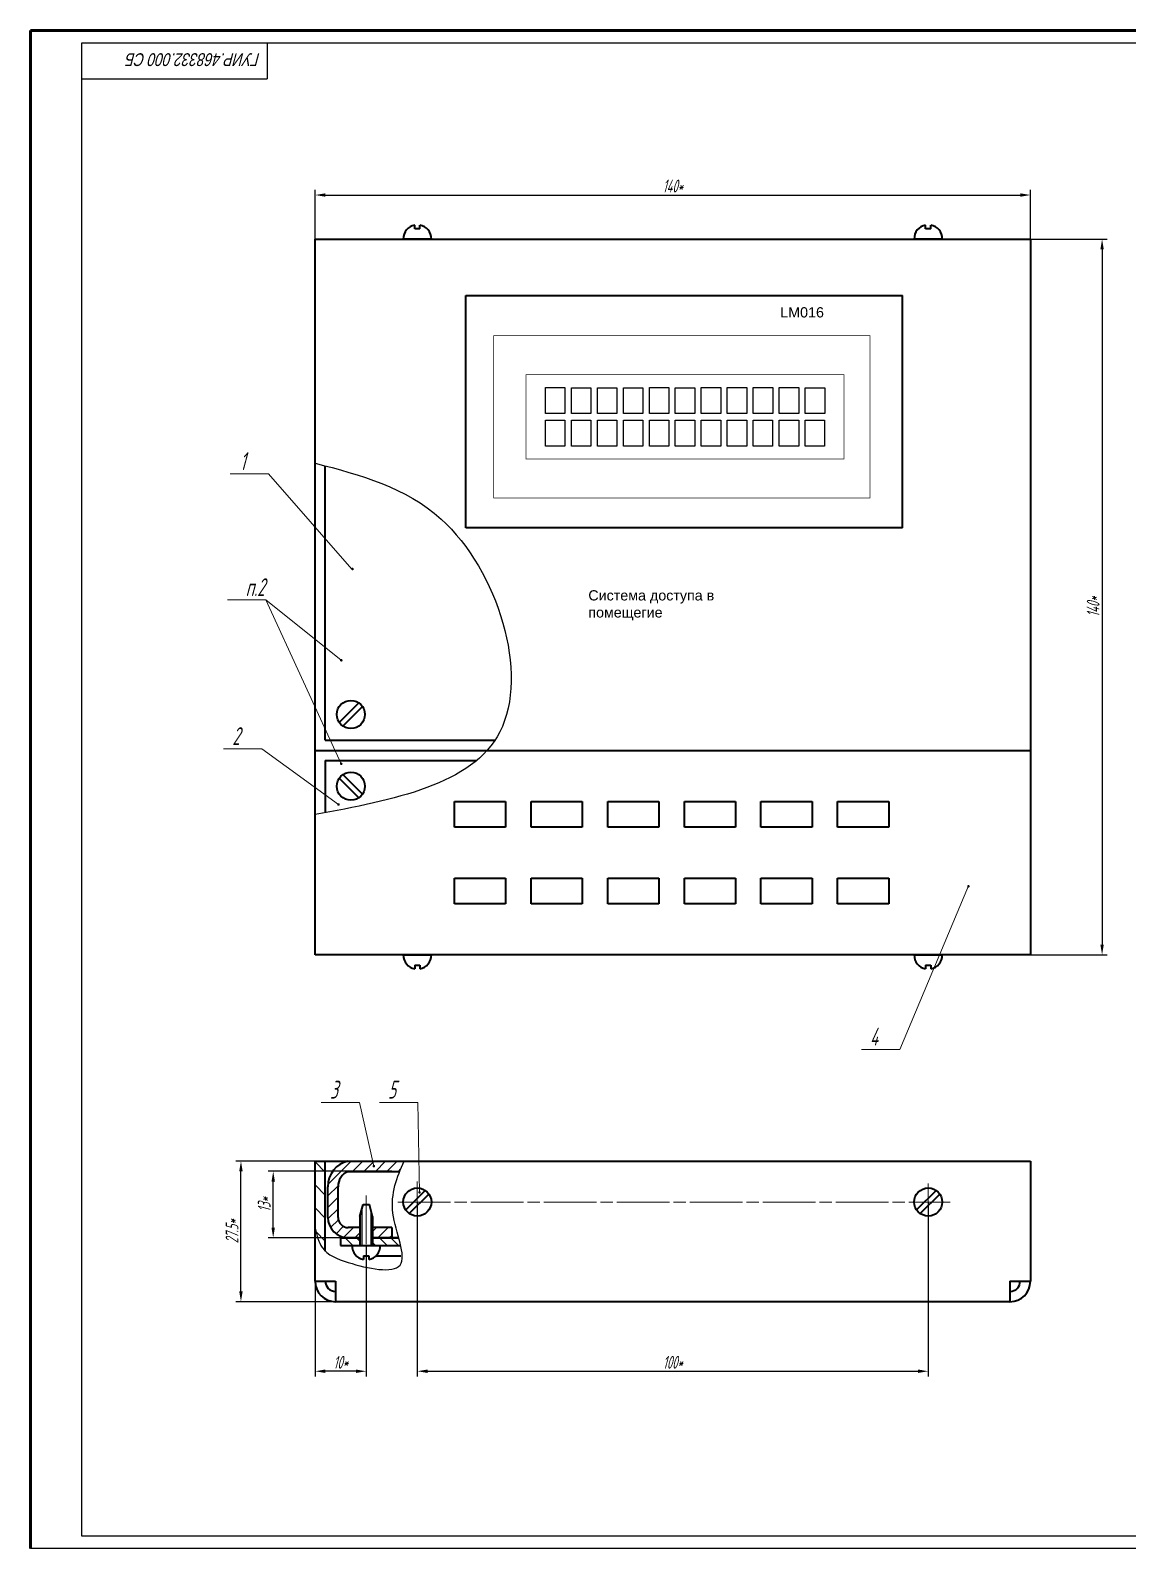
# Model space of a CAD drawing. Header units: millimetres. Extents: x 4478846 to 4492776, y 3796523 to 3799112.
# Drawn here: x 4491936 to 4492366, y 3797045 to 3797639 of the extents above; entities that cross this region are included whole.
import ezdxf
from ezdxf.enums import TextEntityAlignment as Align

# ---------------------------------------------------------------- set-up
doc = ezdxf.new("R2010")
doc.units = ezdxf.units.MM
doc.linetypes.add('CENTER2', pattern=[28.575, 19.05, -3.175, 3.175, -3.175])
doc.linetypes.add('HIDDEN2', pattern=[4.7625, 3.175, -1.5875])
doc.layers.get('0').update_dxf_attribs({"lineweight": 25})
doc.layers.get('Defpoints').update_dxf_attribs({"color": 5})
for name, color, linetype, lineweight in [('1', 1, 'Continuous', 40), ('2', 3, 'CENTER2', 20), ('3', 2, 'HIDDEN2', 20), ('dim', 7, 'Continuous', 20), ('Рамка', 7, 'Continuous', 60)]:
    doc.layers.add(name, color=color, linetype=linetype, lineweight=lineweight)
doc.layers.add('Mechanical4', color=56, linetype='Continuous')
doc.layers.add('RAHMEN025', color=7, linetype='Continuous')
doc.styles.add('35', font='gostw.shx', dxfattribs={"width": 0.65, "oblique": 15, "height": 3.5})
doc.styles.add('5', font='gostw.shx', dxfattribs={"width": 0.75, "oblique": 15, "height": 5})
doc.styles.add('7', font='gostw.shx', dxfattribs={"width": 0.75, "oblique": 15, "height": 7})
doc.styles.add('ESKD', font='standarteskd.shx', dxfattribs={"width": 0.8, "oblique": 15})
doc.styles.get("Standard").update_dxf_attribs({"font": 'arial.ttf'})
doc.dimstyles.new('BUT$0', dxfattribs={"dimtxt": 3.5, "dimasz": 4, "dimexe": 2, "dimexo": 0, "dimgap": 1, "dimtad": 1, "dimdec": 4, "dimzin": 9, "dimdsep": 46, "dimtxsty": '35', "dimcen": 0, "dimclrd": 256, "dimclre": 256, "dimclrt": 256, "dimadec": 0, "dimazin": 0, "dimtfac": 0.7, "dimtdec": 4, "dimtmove": 0, "dimatfit": 0, "dimfxl": 1, "dimtolj": 1, "dimtzin": 9, "dimarcsym": 0})

# ---------------------------------------------------------------- blocks, each defined once
blk = doc.blocks.new('*D319')
at = {"layer": 'Defpoints', "color": 0, "transparency": 16777216}
for p in [(4492030.8, 3797192.61), (4492077.21, 3797192.61), (4492057.21, 3797166.61)]:
    blk.add_point(p, dxfattribs=at)
at = {"layer": 'dim', "lineweight": -2, "transparency": 16777216}
for p, q in [((4492077.21, 3797192.61), (4492028.8, 3797192.61)), ((4492030.8, 3797170.61), (4492030.8, 3797188.61)), ((4492057.21, 3797166.61), (4492028.8, 3797166.61))]:
    blk.add_line(p, q, dxfattribs=at)
at = {"layer": 'dim', "transparency": 16777216}
for points in [[(4492030.14, 3797188.61), (4492031.47, 3797188.61), (4492030.8, 3797192.61)], [(4492030.14, 3797170.61), (4492031.47, 3797170.61), (4492030.8, 3797166.61)]]:
    blk.add_solid(points, dxfattribs=at)
at = {"layer": 'dim', "transparency": 16777216, "insert": (4492027.3, 3797179.61), "char_height": 5, "attachment_point": 5, "rotation": 90, "style": '5'}
blk.add_mtext('\\A1;13*', dxfattribs=at)
blk = doc.blocks.new('*D320')
at = {"layer": 'Defpoints', "color": 0, "transparency": 16777216}
for p in [(4492018.18, 3797196.61), (4492051.21, 3797196.61), (4492055.21, 3797141.61)]:
    blk.add_point(p, dxfattribs=at)
at = {"layer": 'dim', "lineweight": -2, "transparency": 16777216}
for p, q in [((4492051.21, 3797196.61), (4492016.18, 3797196.61)), ((4492018.18, 3797145.61), (4492018.18, 3797192.61)), ((4492055.21, 3797141.61), (4492016.18, 3797141.61))]:
    blk.add_line(p, q, dxfattribs=at)
at = {"layer": 'dim', "transparency": 16777216}
for points in [[(4492017.51, 3797192.61), (4492018.85, 3797192.61), (4492018.18, 3797196.61)], [(4492017.51, 3797145.61), (4492018.85, 3797145.61), (4492018.18, 3797141.61)]]:
    blk.add_solid(points, dxfattribs=at)
at = {"layer": 'dim', "transparency": 16777216, "insert": (4492014.68, 3797169.11), "char_height": 5, "attachment_point": 5, "rotation": 90, "style": '5'}
blk.add_mtext('\\A1;27.5*', dxfattribs=at)
blk = doc.blocks.new('*D321')
at = {"layer": 'Defpoints', "color": 0, "transparency": 16777216}
for p in [(4492327.21, 3797574.58), (4492047.21, 3797557.32), (4492327.21, 3797557.32)]:
    blk.add_point(p, dxfattribs=at)
at = {"layer": 'dim', "lineweight": -2, "transparency": 16777216}
for p, q in [((4492047.21, 3797557.32), (4492047.21, 3797576.58)), ((4492051.21, 3797574.58), (4492323.21, 3797574.58)), ((4492327.21, 3797557.32), (4492327.21, 3797576.58))]:
    blk.add_line(p, q, dxfattribs=at)
at = {"layer": 'dim', "transparency": 16777216}
for points in [[(4492051.21, 3797575.24), (4492051.21, 3797573.91), (4492047.21, 3797574.58)], [(4492323.21, 3797575.24), (4492323.21, 3797573.91), (4492327.21, 3797574.58)]]:
    blk.add_solid(points, dxfattribs=at)
at = {"layer": 'dim', "transparency": 16777216, "insert": (4492187.21, 3797578.08), "char_height": 5, "attachment_point": 5, "style": '5'}
blk.add_mtext('\\A1;140*', dxfattribs=at)
blk = doc.blocks.new('*D322')
at = {"layer": 'Defpoints', "color": 0, "transparency": 16777216}
for p in [(4492327.21, 3797557.32), (4492327.21, 3797277.32), (4492355.27, 3797277.32)]:
    blk.add_point(p, dxfattribs=at)
at = {"layer": 'dim', "lineweight": -2, "transparency": 16777216}
for p, q in [((4492327.21, 3797557.32), (4492357.27, 3797557.32)), ((4492355.27, 3797553.32), (4492355.27, 3797281.32)), ((4492327.21, 3797277.32), (4492357.27, 3797277.32))]:
    blk.add_line(p, q, dxfattribs=at)
at = {"layer": 'dim', "transparency": 16777216}
for points in [[(4492354.6, 3797553.32), (4492355.93, 3797553.32), (4492355.27, 3797557.32)], [(4492354.6, 3797281.32), (4492355.93, 3797281.32), (4492355.27, 3797277.32)]]:
    blk.add_solid(points, dxfattribs=at)
at = {"layer": 'dim', "transparency": 16777216, "insert": (4492351.77, 3797413.49), "char_height": 5, "attachment_point": 5, "rotation": 90, "style": '5'}
blk.add_mtext('\\A1;140*', dxfattribs=at)
blk = doc.blocks.new('*D323')
at = {"layer": 'Defpoints', "color": 0, "transparency": 16777216}
for p in [(4492087.21, 3797180.61), (4492287.21, 3797180.61), (4492287.21, 3797114.4)]:
    blk.add_point(p, dxfattribs=at)
at = {"layer": 'dim', "lineweight": -2, "transparency": 16777216}
for p, q in [((4492087.21, 3797180.61), (4492087.21, 3797112.4)), ((4492287.21, 3797180.61), (4492287.21, 3797112.4)), ((4492091.21, 3797114.4), (4492283.21, 3797114.4))]:
    blk.add_line(p, q, dxfattribs=at)
at = {"layer": 'dim', "transparency": 16777216}
for points in [[(4492091.21, 3797115.07), (4492091.21, 3797113.73), (4492087.21, 3797114.4)], [(4492283.21, 3797115.07), (4492283.21, 3797113.73), (4492287.21, 3797114.4)]]:
    blk.add_solid(points, dxfattribs=at)
at = {"layer": 'dim', "transparency": 16777216, "insert": (4492187.21, 3797117.9), "char_height": 5, "attachment_point": 5, "style": '5'}
blk.add_mtext('\\A1;100*', dxfattribs=at)
blk = doc.blocks.new('*D324')
at = {"layer": 'Defpoints', "color": 0, "transparency": 16777216}
for p in [(4492047.21, 3797163.79), (4492067.21, 3797163.61), (4492047.21, 3797114.4)]:
    blk.add_point(p, dxfattribs=at)
at = {"layer": 'dim', "lineweight": -2, "transparency": 16777216}
for p, q in [((4492047.21, 3797163.79), (4492047.21, 3797112.4)), ((4492067.21, 3797163.61), (4492067.21, 3797112.4)), ((4492063.21, 3797114.4), (4492051.21, 3797114.4))]:
    blk.add_line(p, q, dxfattribs=at)
at = {"layer": 'dim', "transparency": 16777216}
for points in [[(4492051.21, 3797115.07), (4492051.21, 3797113.73), (4492047.21, 3797114.4)], [(4492063.21, 3797115.07), (4492063.21, 3797113.73), (4492067.21, 3797114.4)]]:
    blk.add_solid(points, dxfattribs=at)
at = {"layer": 'dim', "transparency": 16777216, "insert": (4492057.21, 3797117.9), "char_height": 5, "attachment_point": 5, "style": '5'}
blk.add_mtext('\\A1;10*', dxfattribs=at)

msp = doc.modelspace()

# ---------------------------------------------------------------- hatches: boundary and pattern name
h = msp.add_hatch()
h.set_pattern_fill('ANSI31', color=256, scale=2, angle=90)
h.set_pattern_definition([(135, (4489056.959, 3797070.3834), (-4.490128, -4.490128), [])])
edge = h.paths.add_edge_path()
edge.add_spline(control_points=[(4492051.20576, 3797161.38925), (4492050.75832, 3797161.82133), (4492048.7506, 3797164.14819), (4492047.89155, 3797167.56259), (4492047.20576, 3797170.28838)], knot_values=[0, 0, 0, 0, 2.017783182, 10.004981514, 10.004981514, 10.004981514, 10.004981514], degree=3, periodic=0)
edge.add_line((4492047.20576, 3797170.28838), (4492047.20576, 3797196.60786))
edge.add_line((4492047.20576, 3797196.60786), (4492051.20576, 3797196.60786))
edge.add_line((4492051.20576, 3797196.60786), (4492051.20576, 3797161.38925))
h = msp.add_hatch()
h.set_pattern_fill('ANSI31', color=256)
h.set_pattern_definition([(45, (4489056.959, 3797070.3834), (-2.245064, 2.245064), [])])
h.paths.add_polyline_path([(4492077.20576, 3797166.60786), (4492069.70798, 3797166.60786), (4492069.70798, 3797170.60786), (4492077.20576, 3797170.60786)], flags=17)
edge = h.paths.add_edge_path()
edge.add_line((4492064.70353, 3797166.60786), (4492060.20576, 3797166.60786))
edge.add_arc((4492060.20576, 3797174.60786), 8, 225.472828, 270, ccw=False)
edge.add_line((4492054.59578, 3797168.90452), (4492054.99574, 3797170.48707))
edge.add_arc((4492055.057, 3797170.72945), 0.25, 255.81639624, 360)
edge.add_arc((4492055.057, 3797170.72945), 0.25, 360, 540)
edge.add_arc((4492055.057, 3797170.72945), 0.25, 180, 255.81639624)
edge.add_line((4492054.99574, 3797170.48707), (4492054.59578, 3797168.90452))
edge.add_arc((4492060.20576, 3797174.60786), 8, 180, 225.472828, ccw=False)
edge.add_line((4492052.20576, 3797174.60786), (4492052.20576, 3797186.60786))
edge.add_arc((4492062.12267, 3797186.87433), 9.9205, 101.14121716, 181.53916633, ccw=False)
edge.add_line((4492060.20576, 3797196.60786), (4492082.02627, 3797196.60786))
edge.add_spline(control_points=[(4492082.02627, 3797196.60786), (4492081.46104, 3797195.27926), (4492080.89581, 3797193.95066), (4492080.36533, 3797192.60786)], knot_values=[82.056167581, 82.056167581, 82.056167581, 82.056167581, 86.456230886, 86.456230886, 86.456230886, 86.456230886], degree=3, periodic=0)
edge.add_line((4492080.36533, 3797192.60786), (4492060.20576, 3797192.60786))
edge.add_arc((4492062.33465, 3797186.85527), 6.13388, 110.30825796, 182.31160699)
edge.add_line((4492056.20576, 3797186.60786), (4492056.20576, 3797174.60786))
edge.add_arc((4492060.20576, 3797174.60786), 4, 180, 270)
edge.add_line((4492060.20576, 3797170.60786), (4492064.70353, 3797170.60786))
edge.add_line((4492064.70353, 3797170.60786), (4492064.70353, 3797166.60786))
h = msp.add_hatch()
h.set_pattern_fill('ANSI31', color=256, angle=90)
h.set_pattern_definition([(135, (4489056.959, 3797070.3834), (-2.245064, -2.245064), [])])
h.paths.add_polyline_path([(4492064.70353, 3797163.60786), (4492057.20576, 3797163.60786), (4492057.20576, 3797166.60786), (4492064.70353, 3797166.60786)])
edge = h.paths.add_edge_path()
edge.add_line((4492080.69954, 3797163.60786), (4492069.70798, 3797163.60786))
edge.add_line((4492069.70798, 3797163.60786), (4492069.70798, 3797166.60786))
edge.add_line((4492069.70798, 3797166.60786), (4492079.93442, 3797166.60786))
edge.add_spline(control_points=[(4492079.93442, 3797166.60786), (4492080.21417, 3797165.57627), (4492080.478, 3797164.57056), (4492080.69954, 3797163.60786)], knot_values=[54.51421277, 54.51421277, 54.51421277, 54.51421277, 57.268847586, 57.268847586, 57.268847586, 57.268847586], degree=3, periodic=0)

# ---------------------------------------------------------------- linework, layer by layer
for p, q in [((4492770.73828, 3797633.99606), (4491955.73828, 3797633.99606)), ((4491955.73828, 3797633.99606), (4491955.73828, 3797049.99606)), ((4492028.50676, 3797619.99606), (4492028.50676, 3797633.99606)), ((4491955.73828, 3797619.99606), (4492028.48424, 3797619.99606)), ((4492065.45232, 3797177.68981), (4492065.45232, 3797163.60786)), ((4492068.95919, 3797177.68981), (4492068.95919, 3797163.60786)), ((4491955.73828, 3797049.99606), (4492770.73828, 3797049.99606))]:
    msp.add_line(p, q)
for points in [[(4492047.20576, 3797469.68463), (4492096.50094, 3797447.8222), (4492119.50585, 3797364.51932), (4492047.20576, 3797332.15724)], [(4492047.20576, 3797170.28838), (4492049.99522, 3797162.80412), (4492060.19682, 3797156.93718), (4492080.46023, 3797155.95936), (4492077.68076, 3797176.26605), (4492082.02627, 3797196.60786)]]:
    msp.add_spline(points, degree=3)
at = {"layer": '1'}
for p, q in [((4492086.20576, 3797561.3165), (4492086.20576, 3797562.83328)), ((4492088.20576, 3797561.3165), (4492086.20576, 3797561.3165)), ((4492088.20576, 3797561.3165), (4492088.20576, 3797562.83328)), ((4492286.20576, 3797561.3165), (4492286.20576, 3797562.83328)), ((4492288.20576, 3797561.3165), (4492286.20576, 3797561.3165)), ((4492288.20576, 3797561.3165), (4492288.20576, 3797562.83328)), ((4492047.20576, 3797557.3165), (4492327.20576, 3797557.3165)), ((4492047.20576, 3797277.3165), (4492047.20576, 3797557.3165)), ((4492092.70469, 3797557.3165), (4492081.70682, 3797557.3165)), ((4492292.70469, 3797557.3165), (4492281.70682, 3797557.3165)), ((4492327.20576, 3797557.3165), (4492327.20576, 3797277.3165)), ((4492106.20411, 3797444.3165), (4492106.20411, 3797535.3165)), ((4492106.20411, 3797535.3165), (4492277.20411, 3797535.3165)), ((4492277.20411, 3797444.3165), (4492277.20411, 3797535.3165)), ((4492051.20576, 3797361.3165), (4492051.20576, 3797468.63139)), ((4492277.20411, 3797444.3165), (4492106.20411, 3797444.3165)), ((4492064.32291, 3797375.88274), (4492056.67438, 3797368.23421)), ((4492065.73713, 3797374.46853), (4492058.0886, 3797366.82)), ((4492051.20576, 3797361.3165), (4492117.62943, 3797361.3165)), ((4492047.20576, 3797357.3165), (4492327.20576, 3797357.3165)), ((4492051.20576, 3797353.3165), (4492051.20576, 3797332.91066)), ((4492051.20576, 3797353.3165), (4492110.36315, 3797353.3165)), ((4492065.73713, 3797340.16447), (4492058.0886, 3797347.813)), ((4492064.32291, 3797338.75026), (4492056.67438, 3797346.39879)), ((4492101.74227, 3797327.3165), (4492101.74227, 3797337.3165)), ((4492101.74227, 3797337.3165), (4492121.74227, 3797337.3165)), ((4492121.74227, 3797337.3165), (4492121.74227, 3797327.3165)), ((4492131.74227, 3797327.3165), (4492131.74227, 3797337.3165)), ((4492131.74227, 3797337.3165), (4492151.74227, 3797337.3165)), ((4492151.74227, 3797337.3165), (4492151.74227, 3797327.3165)), ((4492161.74227, 3797327.3165), (4492161.74227, 3797337.3165)), ((4492161.74227, 3797337.3165), (4492181.74227, 3797337.3165)), ((4492161.74227, 3797327.3165), (4492161.74227, 3797337.3165)), ((4492161.74227, 3797337.3165), (4492181.74227, 3797337.3165)), ((4492181.74227, 3797337.3165), (4492181.74227, 3797327.3165)), ((4492181.74227, 3797337.3165), (4492181.74227, 3797327.3165)), ((4492191.74227, 3797327.3165), (4492191.74227, 3797337.3165)), ((4492191.74227, 3797337.3165), (4492211.74227, 3797337.3165)), ((4492211.74227, 3797337.3165), (4492211.74227, 3797327.3165)), ((4492221.74227, 3797327.3165), (4492221.74227, 3797337.3165)), ((4492221.74227, 3797337.3165), (4492241.74227, 3797337.3165)), ((4492241.74227, 3797337.3165), (4492241.74227, 3797327.3165)), ((4492251.74227, 3797327.3165), (4492251.74227, 3797337.3165)), ((4492251.74227, 3797337.3165), (4492271.74227, 3797337.3165)), ((4492271.74227, 3797337.3165), (4492271.74227, 3797327.3165)), ((4492121.74227, 3797327.3165), (4492101.74227, 3797327.3165)), ((4492151.74227, 3797327.3165), (4492131.74227, 3797327.3165)), ((4492181.74227, 3797327.3165), (4492161.74227, 3797327.3165)), ((4492181.74227, 3797327.3165), (4492161.74227, 3797327.3165)), ((4492211.74227, 3797327.3165), (4492191.74227, 3797327.3165)), ((4492241.74227, 3797327.3165), (4492221.74227, 3797327.3165)), ((4492271.74227, 3797327.3165), (4492251.74227, 3797327.3165)), ((4492101.74227, 3797297.3165), (4492101.74227, 3797307.3165)), ((4492101.74227, 3797307.3165), (4492121.74227, 3797307.3165)), ((4492121.74227, 3797307.3165), (4492121.74227, 3797297.3165)), ((4492131.74227, 3797297.3165), (4492131.74227, 3797307.3165)), ((4492131.74227, 3797307.3165), (4492151.74227, 3797307.3165)), ((4492151.74227, 3797307.3165), (4492151.74227, 3797297.3165)), ((4492161.74227, 3797297.3165), (4492161.74227, 3797307.3165)), ((4492161.74227, 3797307.3165), (4492181.74227, 3797307.3165)), ((4492161.74227, 3797297.3165), (4492161.74227, 3797307.3165)), ((4492161.74227, 3797307.3165), (4492181.74227, 3797307.3165)), ((4492181.74227, 3797307.3165), (4492181.74227, 3797297.3165)), ((4492181.74227, 3797307.3165), (4492181.74227, 3797297.3165)), ((4492191.74227, 3797297.3165), (4492191.74227, 3797307.3165)), ((4492191.74227, 3797307.3165), (4492211.74227, 3797307.3165)), ((4492211.74227, 3797307.3165), (4492211.74227, 3797297.3165)), ((4492221.74227, 3797297.3165), (4492221.74227, 3797307.3165)), ((4492221.74227, 3797307.3165), (4492241.74227, 3797307.3165)), ((4492241.74227, 3797307.3165), (4492241.74227, 3797297.3165)), ((4492251.74227, 3797297.3165), (4492251.74227, 3797307.3165)), ((4492251.74227, 3797307.3165), (4492271.74227, 3797307.3165)), ((4492271.74227, 3797307.3165), (4492271.74227, 3797297.3165)), ((4492121.74227, 3797297.3165), (4492101.74227, 3797297.3165)), ((4492151.74227, 3797297.3165), (4492131.74227, 3797297.3165)), ((4492181.74227, 3797297.3165), (4492161.74227, 3797297.3165)), ((4492181.74227, 3797297.3165), (4492161.74227, 3797297.3165)), ((4492211.74227, 3797297.3165), (4492191.74227, 3797297.3165)), ((4492241.74227, 3797297.3165), (4492221.74227, 3797297.3165)), ((4492271.74227, 3797297.3165), (4492251.74227, 3797297.3165)), ((4492327.20576, 3797277.3165), (4492047.20576, 3797277.3165)), ((4492081.70682, 3797277.3165), (4492092.70469, 3797277.3165)), ((4492281.70682, 3797277.3165), (4492292.70469, 3797277.3165)), ((4492086.20576, 3797273.3165), (4492086.20576, 3797271.79972)), ((4492086.20576, 3797273.3165), (4492088.20576, 3797273.3165)), ((4492088.20576, 3797273.3165), (4492088.20576, 3797271.79972)), ((4492286.20576, 3797273.3165), (4492286.20576, 3797271.79972)), ((4492286.20576, 3797273.3165), (4492288.20576, 3797273.3165)), ((4492288.20576, 3797273.3165), (4492288.20576, 3797271.79972)), ((4492047.20576, 3797149.60786), (4492047.20576, 3797196.60786)), ((4492047.20576, 3797196.60786), (4492327.20576, 3797196.60786)), ((4492051.20576, 3797161.42446), (4492051.20576, 3797196.60786)), ((4492060.20576, 3797196.60786), (4492314.20576, 3797196.60786)), ((4492060.20576, 3797192.60786), (4492080.36704, 3797192.60786)), ((4492327.20576, 3797196.60786), (4492327.20576, 3797149.60786)), ((4492052.20576, 3797174.60786), (4492052.20576, 3797186.60786)), ((4492056.20576, 3797174.60786), (4492056.20576, 3797186.60786)), ((4492090.32291, 3797185.13924), (4492082.67438, 3797177.49071)), ((4492091.73713, 3797183.72502), (4492084.0886, 3797176.07649)), ((4492290.32291, 3797185.13924), (4492282.67438, 3797177.49071)), ((4492291.73713, 3797183.72502), (4492284.0886, 3797176.07649)), ((4492064.70353, 3797174.89529), (4492065.96626, 3797179.60786)), ((4492064.70353, 3797174.89529), (4492064.70353, 3797163.60786)), ((4492065.96626, 3797179.60786), (4492068.44525, 3797179.60786)), ((4492069.70798, 3797174.89529), (4492068.44525, 3797179.60786)), ((4492069.70798, 3797174.89529), (4492069.70798, 3797163.60786)), ((4492064.70353, 3797170.60786), (4492060.20576, 3797170.60786)), ((4492077.20576, 3797170.60786), (4492069.70798, 3797170.60786)), ((4492077.20576, 3797170.60786), (4492077.20576, 3797166.60786)), ((4492064.70353, 3797166.60786), (4492057.20576, 3797166.60786)), ((4492057.20576, 3797166.60786), (4492064.70353, 3797166.60786)), ((4492057.20576, 3797166.60786), (4492057.20576, 3797163.60786)), ((4492057.20576, 3797163.60786), (4492080.71451, 3797163.60786)), ((4492061.70682, 3797163.60786), (4492072.70469, 3797163.60786)), ((4492079.93442, 3797166.60786), (4492069.70798, 3797166.60786)), ((4492069.70798, 3797166.60786), (4492079.98381, 3797166.60786)), ((4492066.20576, 3797159.60786), (4492066.20576, 3797158.09108)), ((4492066.20576, 3797159.60786), (4492068.20576, 3797159.60786)), ((4492066.20576, 3797159.60786), (4492066.20576, 3797158.09108)), ((4492066.20576, 3797159.60786), (4492068.20576, 3797159.60786)), ((4492068.20576, 3797159.60786), (4492068.20576, 3797158.09108)), ((4492068.20576, 3797159.60786), (4492068.20576, 3797158.09108)), ((4492070.79969, 3797159.60786), (4492080.71451, 3797159.60786)), ((4492047.20576, 3797149.60786), (4492055.20576, 3797149.60786)), ((4492055.20576, 3797149.60786), (4492055.20576, 3797141.60786)), ((4492319.20576, 3797149.60786), (4492319.20576, 3797141.60786)), ((4492319.20576, 3797149.60786), (4492327.20576, 3797149.60786)), ((4492319.20576, 3797141.60786), (4492055.20576, 3797141.60786))]:
    msp.add_line(p, q, dxfattribs=at)
for centre in [(4492061.20576, 3797371.35137), (4492061.20576, 3797343.28163), (4492087.20576, 3797180.60786), (4492287.20576, 3797180.60786)]:
    msp.add_circle(centre, 5.5, dxfattribs=at)
for centre, radius, start, end in [((4492087.20576, 3797557.42496), 5.5, 100.47568169, 181.129893), ((4492087.20576, 3797557.42496), 5.5, 358.870107, 79.52431831), ((4492287.20576, 3797557.42496), 5.5, 100.47568169, 181.129893), ((4492287.20576, 3797557.42496), 5.5, 358.870107, 79.52431831), ((4492087.20576, 3797277.20805), 5.5, 178.870107, 259.52431831), ((4492087.20576, 3797277.20805), 5.5, 280.47568169, 1.129893), ((4492287.20576, 3797277.20805), 5.5, 178.870107, 259.52431831), ((4492287.20576, 3797277.20805), 5.5, 280.47568169, 1.129893), ((4492062.12267, 3797186.87433), 9.9205, 101.14121715, 181.53916633), ((4492062.33465, 3797186.85527), 6.13388, 110.30825794, 182.31160697), ((4492060.20576, 3797174.60786), 8, 180, 270), ((4492060.20576, 3797174.60786), 4, 180, 270), ((4492067.20576, 3797163.49941), 5.5, 178.870107, 259.52431831), ((4492067.20576, 3797163.49941), 5.5, 178.870107, 259.52431831), ((4492067.20576, 3797163.49941), 5.5, 280.47568169, 1.129893), ((4492067.20576, 3797163.49941), 5.5, 280.47568169, 1.129893), ((4492055.20576, 3797149.60786), 8, 180, 270), ((4492055.20576, 3797149.60786), 4, 180, 270), ((4492319.20576, 3797149.60786), 4, 270, 0), ((4492319.20576, 3797149.60786), 8, 270, 0)]:
    msp.add_arc(centre, radius, start, end, dxfattribs=at)
at = {"layer": '2'}
for p, q in [((4492087.20576, 3797172.79256), (4492087.20576, 3797188.64008)), ((4492287.20576, 3797172.90942), (4492287.20576, 3797187.85149)), ((4492067.20576, 3797183.21606), (4492067.20576, 3797156.09087)), ((4492079.58324, 3797180.60786), (4492295.75234, 3797180.60786)), ((4492081.20576, 3797180.60786), (4492293.20576, 3797180.60786))]:
    msp.add_line(p, q, dxfattribs=at)
at = {"layer": '3'}
for p, q in [((4492064.70353, 3797163.60786), (4492064.70353, 3797167.60786)), ((4492069.70798, 3797163.60786), (4492069.70798, 3797167.60786))]:
    msp.add_line(p, q, dxfattribs=at)
at = {"layer": 'dim'}
for p, q in [((4492013.94392, 3797465.47382), (4492028.94392, 3797465.47382)), ((4492061.60296, 3797428.24128), (4492028.94392, 3797465.47382)), ((4492012.91291, 3797416.15834), (4492027.91291, 3797416.15834)), ((4492027.91291, 3797416.15834), (4492057.43736, 3797352.06488)), ((4492027.91291, 3797416.15834), (4492057.43736, 3797392.54894)), ((4492011.32721, 3797357.89994), (4492026.32721, 3797357.89994)), ((4492056.35918, 3797336.13175), (4492026.32721, 3797357.89994)), ((4492303.0385, 3797304.30971), (4492276.05234, 3797240.32101)), ((4492261.05234, 3797240.32101), (4492276.05234, 3797240.32101)), ((4492049.6428, 3797219.56373), (4492064.6428, 3797219.56373)), ((4492070.1721, 3797194.61217), (4492064.6428, 3797219.56373)), ((4492072.37478, 3797219.56373), (4492087.37478, 3797219.56373)), ((4492088.07561, 3797184.37776), (4492087.37478, 3797219.56373))]:
    msp.add_line(p, q, dxfattribs=at)
at = {"layer": 'dim', "const_width": 0.5, "flags": 128}
for points in [[(4492061.60296, 3797428.24128, -1), (4492062.10296, 3797428.24128, -1)], [(4492057.18736, 3797392.54894, -1), (4492057.68736, 3797392.54894, -1)], [(4492057.18736, 3797352.06488, -1), (4492057.68736, 3797352.06488, -1)], [(4492056.10918, 3797336.13175, -1), (4492056.60918, 3797336.13175, -1)], [(4492302.69998, 3797304.11885, -1), (4492303.19998, 3797304.11885, -1)], [(4492069.9221, 3797194.61217, -1), (4492070.4221, 3797194.61217, -1)], [(4492087.82561, 3797184.37776, -1), (4492088.32561, 3797184.37776, -1)]]:
    msp.add_lwpolyline(points, format="xyb", close=True, dxfattribs=at)
at = {"layer": 'Mechanical4'}
for p, q in [((4492137.40414, 3797489.07654), (4492137.40414, 3797499.20814)), ((4492137.40414, 3797499.20814), (4492144.98374, 3797499.20814)), ((4492137.40414, 3797489.07654), (4492137.40414, 3797499.20814)), ((4492137.40414, 3797499.20814), (4492144.98374, 3797499.20814)), ((4492144.98374, 3797499.20814), (4492144.98374, 3797489.07654)), ((4492144.98374, 3797499.20814), (4492144.98374, 3797489.07654)), ((4492147.56414, 3797489.07654), (4492147.56414, 3797499.18854)), ((4492147.56414, 3797499.18854), (4492155.13215, 3797499.18854)), ((4492147.56414, 3797489.07654), (4492147.56414, 3797499.18854)), ((4492147.56414, 3797499.18854), (4492155.13215, 3797499.18854)), ((4492155.13215, 3797499.18854), (4492155.13215, 3797489.07654)), ((4492155.13215, 3797499.18854), (4492155.13215, 3797489.07654)), ((4492157.72414, 3797489.07654), (4492157.72414, 3797499.19114)), ((4492157.72414, 3797499.19114), (4492165.30995, 3797499.19114)), ((4492157.72414, 3797489.07654), (4492157.72414, 3797499.19114)), ((4492157.72414, 3797499.19114), (4492165.30995, 3797499.19114)), ((4492165.30995, 3797499.19114), (4492165.30995, 3797489.07654)), ((4492165.30995, 3797499.19114), (4492165.30995, 3797489.07654)), ((4492167.88414, 3797489.07654), (4492167.88414, 3797499.19394)), ((4492167.88414, 3797499.19394), (4492175.48643, 3797499.19394)), ((4492167.88414, 3797489.07654), (4492167.88414, 3797499.19394)), ((4492167.88414, 3797499.19394), (4492175.48643, 3797499.19394)), ((4492175.48643, 3797499.19394), (4492175.48643, 3797489.07654)), ((4492175.48643, 3797499.19394), (4492175.48643, 3797489.07654)), ((4492178.04414, 3797489.07654), (4492178.04414, 3797499.22715)), ((4492178.04414, 3797499.22715), (4492185.66336, 3797499.22715)), ((4492178.04414, 3797489.07654), (4492178.04414, 3797499.22715)), ((4492178.04414, 3797499.22715), (4492185.66336, 3797499.22715)), ((4492185.66336, 3797499.22715), (4492185.66336, 3797489.07654)), ((4492185.66336, 3797499.22715), (4492185.66336, 3797489.07654)), ((4492188.20414, 3797489.07654), (4492188.20414, 3797499.18274)), ((4492188.20414, 3797499.18274), (4492195.83759, 3797499.18274)), ((4492188.20414, 3797489.07654), (4492188.20414, 3797499.18274)), ((4492188.20414, 3797499.18274), (4492195.83759, 3797499.18274)), ((4492195.83759, 3797499.18274), (4492195.83759, 3797489.07654)), ((4492195.83759, 3797499.18274), (4492195.83759, 3797489.07654)), ((4492198.36414, 3797489.07654), (4492198.36414, 3797499.22374)), ((4492198.36414, 3797499.22374), (4492205.99164, 3797499.22374)), ((4492198.36414, 3797489.07654), (4492198.36414, 3797499.22374)), ((4492198.36414, 3797499.22374), (4492205.99164, 3797499.22374)), ((4492205.99164, 3797499.22374), (4492205.99164, 3797489.07654)), ((4492205.99164, 3797499.22374), (4492205.99164, 3797489.07654)), ((4492208.52414, 3797489.07654), (4492208.52414, 3797499.22794)), ((4492208.52414, 3797499.22794), (4492216.15215, 3797499.22794)), ((4492208.52414, 3797489.07654), (4492208.52414, 3797499.22794)), ((4492208.52414, 3797499.22794), (4492216.15215, 3797499.22794)), ((4492216.15215, 3797499.22794), (4492216.15215, 3797489.07654)), ((4492216.15215, 3797499.22794), (4492216.15215, 3797489.07654)), ((4492218.68414, 3797489.07654), (4492218.68414, 3797499.21994)), ((4492218.68414, 3797499.21994), (4492226.32494, 3797499.21994)), ((4492218.68414, 3797489.07654), (4492218.68414, 3797499.21994)), ((4492218.68414, 3797499.21994), (4492226.32494, 3797499.21994)), ((4492226.32494, 3797499.21994), (4492226.32494, 3797489.07654)), ((4492226.32494, 3797499.21994), (4492226.32494, 3797489.07654)), ((4492228.84414, 3797489.07654), (4492228.84414, 3797499.21654)), ((4492228.84414, 3797499.21654), (4492236.49595, 3797499.21654)), ((4492228.84414, 3797489.07654), (4492228.84414, 3797499.21654)), ((4492228.84414, 3797499.21654), (4492236.49595, 3797499.21654)), ((4492236.49595, 3797499.21654), (4492236.49595, 3797489.07654)), ((4492236.49595, 3797499.21654), (4492236.49595, 3797489.07654)), ((4492239.00414, 3797489.07654), (4492239.00414, 3797499.20474)), ((4492239.00414, 3797499.20474), (4492246.68495, 3797499.20474)), ((4492239.00414, 3797489.07654), (4492239.00414, 3797499.20474)), ((4492239.00414, 3797499.20474), (4492246.68495, 3797499.20474)), ((4492246.68495, 3797499.20474), (4492246.68495, 3797489.07654)), ((4492246.68495, 3797499.20474), (4492246.68495, 3797489.07654)), ((4492144.98374, 3797489.07654), (4492137.40414, 3797489.07654)), ((4492144.98374, 3797489.07654), (4492137.40414, 3797489.07654)), ((4492137.40414, 3797476.37654), (4492137.40414, 3797486.50014)), ((4492137.40414, 3797486.50014), (4492144.98775, 3797486.50014)), ((4492137.40414, 3797476.37654), (4492137.40414, 3797486.50014)), ((4492137.40414, 3797486.50014), (4492144.98775, 3797486.50014)), ((4492144.98775, 3797486.50014), (4492144.98775, 3797476.37654)), ((4492144.98775, 3797486.50014), (4492144.98775, 3797476.37654)), ((4492155.13215, 3797489.07654), (4492147.56414, 3797489.07654)), ((4492155.13215, 3797489.07654), (4492147.56414, 3797489.07654)), ((4492147.56414, 3797476.37654), (4492147.56414, 3797486.49494)), ((4492147.56414, 3797486.49494), (4492155.15234, 3797486.49494)), ((4492147.56414, 3797476.37654), (4492147.56414, 3797486.49494)), ((4492147.56414, 3797486.49494), (4492155.15234, 3797486.49494)), ((4492155.15234, 3797486.49494), (4492155.15234, 3797476.37654)), ((4492155.15234, 3797486.49494), (4492155.15234, 3797476.37654)), ((4492165.30995, 3797489.07654), (4492157.72414, 3797489.07654)), ((4492165.30995, 3797489.07654), (4492157.72414, 3797489.07654)), ((4492157.72414, 3797476.37654), (4492157.72414, 3797486.52194)), ((4492157.72414, 3797486.52194), (4492165.33635, 3797486.52194)), ((4492157.72414, 3797476.37654), (4492157.72414, 3797486.52194)), ((4492157.72414, 3797486.52194), (4492165.33635, 3797486.52194)), ((4492165.33635, 3797486.52194), (4492165.33635, 3797476.37654)), ((4492165.33635, 3797486.52194), (4492165.33635, 3797476.37654)), ((4492175.48643, 3797489.07654), (4492167.88414, 3797489.07654)), ((4492175.48643, 3797489.07654), (4492167.88414, 3797489.07654)), ((4492167.88414, 3797476.37654), (4492167.88414, 3797486.47614)), ((4492167.88414, 3797486.47614), (4492175.48641, 3797486.47614)), ((4492167.88414, 3797476.37654), (4492167.88414, 3797486.47614)), ((4492167.88414, 3797486.47614), (4492175.48641, 3797486.47614)), ((4492175.48641, 3797486.47614), (4492175.48641, 3797476.37654)), ((4492175.48641, 3797486.47614), (4492175.48641, 3797476.37654)), ((4492185.66336, 3797489.07654), (4492178.04414, 3797489.07654)), ((4492185.66336, 3797489.07654), (4492178.04414, 3797489.07654)), ((4492178.04414, 3797476.37654), (4492178.04414, 3797486.48054)), ((4492178.04414, 3797486.48054), (4492185.66084, 3797486.48054)), ((4492178.04414, 3797476.37654), (4492178.04414, 3797486.48054)), ((4492178.04414, 3797486.48054), (4492185.66084, 3797486.48054)), ((4492185.66084, 3797486.48054), (4492185.66084, 3797476.37654)), ((4492185.66084, 3797486.48054), (4492185.66084, 3797476.37654)), ((4492195.83759, 3797489.07654), (4492188.20414, 3797489.07654)), ((4492195.83759, 3797489.07654), (4492188.20414, 3797489.07654)), ((4492188.20414, 3797476.37654), (4492188.20414, 3797486.46194)), ((4492188.20414, 3797486.46194), (4492195.83731, 3797486.46194)), ((4492188.20414, 3797476.37654), (4492188.20414, 3797486.46194)), ((4492188.20414, 3797486.46194), (4492195.83731, 3797486.46194)), ((4492195.83731, 3797486.46194), (4492195.83731, 3797476.37654)), ((4492195.83731, 3797486.46194), (4492195.83731, 3797476.37654)), ((4492205.99164, 3797489.07654), (4492198.36414, 3797489.07654)), ((4492205.99164, 3797489.07654), (4492198.36414, 3797489.07654)), ((4492198.36414, 3797476.37654), (4492198.36414, 3797486.46555)), ((4492198.36414, 3797486.46555), (4492206.01334, 3797486.46555)), ((4492198.36414, 3797476.37654), (4492198.36414, 3797486.46555)), ((4492198.36414, 3797486.46555), (4492206.01334, 3797486.46555)), ((4492206.01334, 3797486.46555), (4492206.01334, 3797476.37654)), ((4492206.01334, 3797486.46555), (4492206.01334, 3797476.37654)), ((4492216.15215, 3797489.07654), (4492208.52414, 3797489.07654)), ((4492216.15215, 3797489.07654), (4492208.52414, 3797489.07654)), ((4492208.52414, 3797476.37654), (4492208.52414, 3797486.46414)), ((4492208.52414, 3797486.46414), (4492216.19095, 3797486.46414)), ((4492208.52414, 3797476.37654), (4492208.52414, 3797486.46414)), ((4492208.52414, 3797486.46414), (4492216.19095, 3797486.46414)), ((4492216.19095, 3797486.46414), (4492216.19095, 3797476.37654)), ((4492216.19095, 3797486.46414), (4492216.19095, 3797476.37654)), ((4492226.32494, 3797489.07654), (4492218.68414, 3797489.07654)), ((4492226.32494, 3797489.07654), (4492218.68414, 3797489.07654)), ((4492218.68414, 3797476.37654), (4492218.68414, 3797486.53134)), ((4492218.68414, 3797486.53134), (4492226.30875, 3797486.53134)), ((4492218.68414, 3797476.37654), (4492218.68414, 3797486.53134)), ((4492218.68414, 3797486.53134), (4492226.30875, 3797486.53134)), ((4492226.30875, 3797486.53134), (4492226.30875, 3797476.37654)), ((4492226.30875, 3797486.53134), (4492226.30875, 3797476.37654)), ((4492236.49595, 3797489.07654), (4492228.84414, 3797489.07654)), ((4492236.49595, 3797489.07654), (4492228.84414, 3797489.07654)), ((4492228.84414, 3797476.37654), (4492228.84414, 3797486.49234)), ((4492228.84414, 3797486.49234), (4492236.51354, 3797486.49234)), ((4492228.84414, 3797476.37654), (4492228.84414, 3797486.49234)), ((4492228.84414, 3797486.49234), (4492236.51354, 3797486.49234)), ((4492236.51354, 3797486.49234), (4492236.51354, 3797476.37654)), ((4492236.51354, 3797486.49234), (4492236.51354, 3797476.37654)), ((4492246.68495, 3797489.07654), (4492239.00414, 3797489.07654)), ((4492246.68495, 3797489.07654), (4492239.00414, 3797489.07654)), ((4492239.00414, 3797476.37654), (4492239.00414, 3797486.50914)), ((4492239.00414, 3797486.50914), (4492246.66114, 3797486.50914)), ((4492239.00414, 3797476.37654), (4492239.00414, 3797486.50914)), ((4492239.00414, 3797486.50914), (4492246.66114, 3797486.50914)), ((4492246.66114, 3797486.50914), (4492246.66114, 3797476.37654)), ((4492246.66114, 3797486.50914), (4492246.66114, 3797476.37654)), ((4492144.98775, 3797476.37654), (4492137.40414, 3797476.37654)), ((4492144.98775, 3797476.37654), (4492137.40414, 3797476.37654)), ((4492155.15234, 3797476.37654), (4492147.56414, 3797476.37654)), ((4492155.15234, 3797476.37654), (4492147.56414, 3797476.37654)), ((4492165.33635, 3797476.37654), (4492157.72414, 3797476.37654)), ((4492165.33635, 3797476.37654), (4492157.72414, 3797476.37654)), ((4492175.48641, 3797476.37654), (4492167.88414, 3797476.37654)), ((4492175.48641, 3797476.37654), (4492167.88414, 3797476.37654)), ((4492185.66084, 3797476.37654), (4492178.04414, 3797476.37654)), ((4492185.66084, 3797476.37654), (4492178.04414, 3797476.37654)), ((4492195.83731, 3797476.37654), (4492188.20414, 3797476.37654)), ((4492195.83731, 3797476.37654), (4492188.20414, 3797476.37654)), ((4492206.01334, 3797476.37654), (4492198.36414, 3797476.37654)), ((4492206.01334, 3797476.37654), (4492198.36414, 3797476.37654)), ((4492216.19095, 3797476.37654), (4492208.52414, 3797476.37654)), ((4492216.19095, 3797476.37654), (4492208.52414, 3797476.37654)), ((4492226.30875, 3797476.37654), (4492218.68414, 3797476.37654)), ((4492226.30875, 3797476.37654), (4492218.68414, 3797476.37654)), ((4492236.51354, 3797476.37654), (4492228.84414, 3797476.37654)), ((4492236.51354, 3797476.37654), (4492228.84414, 3797476.37654)), ((4492246.66114, 3797476.37654), (4492239.00414, 3797476.37654)), ((4492246.66114, 3797476.37654), (4492239.00414, 3797476.37654))]:
    msp.add_line(p, q, dxfattribs=at)
at = {"layer": 'Mechanical4', "const_width": 0.254}
for points in [[(4492117.08415, 3797519.55651), (4492264.40415, 3797519.55651)], [(4492117.08415, 3797456.05651), (4492117.08415, 3797519.55651)], [(4492117.08415, 3797519.55651), (4492264.40415, 3797519.55651)], [(4492117.08415, 3797456.05651), (4492117.08415, 3797519.55651)], [(4492264.40415, 3797456.05651), (4492264.40415, 3797519.55651)], [(4492264.40415, 3797456.05651), (4492264.40415, 3797519.55651)], [(4492129.78415, 3797504.31651), (4492254.24415, 3797504.31651)], [(4492129.78415, 3797471.29651), (4492129.78415, 3797504.31651)], [(4492129.78415, 3797504.31651), (4492254.24415, 3797504.31651)], [(4492129.78415, 3797471.29651), (4492129.78415, 3797504.31651)], [(4492254.24415, 3797471.29651), (4492254.24415, 3797504.31651)], [(4492254.24415, 3797471.29651), (4492254.24415, 3797504.31651)], [(4492129.78415, 3797471.29651), (4492254.24415, 3797471.29651)], [(4492129.78415, 3797471.29651), (4492254.24415, 3797471.29651)], [(4492117.08415, 3797456.05651), (4492264.40415, 3797456.05651)], [(4492117.08415, 3797456.05651), (4492264.40415, 3797456.05651)]]:
    msp.add_lwpolyline(points, dxfattribs=at)
at = {"layer": 'Mechanical4', "const_width": 0.127}
for points in [[(4492117.02065, 3797519.55651, 1), (4492117.14765, 3797519.55651, 1)], [(4492117.02065, 3797519.55651, 1), (4492117.14765, 3797519.55651, 1)], [(4492117.02065, 3797519.55651, 1), (4492117.14765, 3797519.55651, 1)], [(4492117.02065, 3797519.55651, 1), (4492117.14765, 3797519.55651, 1)], [(4492264.34065, 3797519.55651, 1), (4492264.46765, 3797519.55651, 1)], [(4492264.34065, 3797519.55651, 1), (4492264.46765, 3797519.55651, 1)], [(4492264.34065, 3797519.55651, 1), (4492264.46765, 3797519.55651, 1)], [(4492264.34065, 3797519.55651, 1), (4492264.46765, 3797519.55651, 1)], [(4492129.72065, 3797504.31651, 1), (4492129.84765, 3797504.31651, 1)], [(4492129.72065, 3797504.31651, 1), (4492129.84765, 3797504.31651, 1)], [(4492129.72065, 3797504.31651, 1), (4492129.84765, 3797504.31651, 1)], [(4492129.72065, 3797504.31651, 1), (4492129.84765, 3797504.31651, 1)], [(4492254.18065, 3797504.31651, 1), (4492254.30765, 3797504.31651, 1)], [(4492254.18065, 3797504.31651, 1), (4492254.30765, 3797504.31651, 1)], [(4492254.18065, 3797504.31651, 1), (4492254.30765, 3797504.31651, 1)], [(4492254.18065, 3797504.31651, 1), (4492254.30765, 3797504.31651, 1)], [(4492129.72065, 3797471.29651, 1), (4492129.84765, 3797471.29651, 1)], [(4492129.72065, 3797471.29651, 1), (4492129.84765, 3797471.29651, 1)], [(4492129.72065, 3797471.29651, 1), (4492129.84765, 3797471.29651, 1)], [(4492129.72065, 3797471.29651, 1), (4492129.84765, 3797471.29651, 1)], [(4492254.18065, 3797471.29651, 1), (4492254.30765, 3797471.29651, 1)], [(4492254.18065, 3797471.29651, 1), (4492254.30765, 3797471.29651, 1)], [(4492254.18065, 3797471.29651, 1), (4492254.30765, 3797471.29651, 1)], [(4492254.18065, 3797471.29651, 1), (4492254.30765, 3797471.29651, 1)], [(4492117.02065, 3797456.05651, 1), (4492117.14765, 3797456.05651, 1)], [(4492117.02065, 3797456.05651, 1), (4492117.14765, 3797456.05651, 1)], [(4492117.02065, 3797456.05651, 1), (4492117.14765, 3797456.05651, 1)], [(4492117.02065, 3797456.05651, 1), (4492117.14765, 3797456.05651, 1)], [(4492264.34065, 3797456.05651, 1), (4492264.46765, 3797456.05651, 1)], [(4492264.34065, 3797456.05651, 1), (4492264.46765, 3797456.05651, 1)], [(4492264.34065, 3797456.05651, 1), (4492264.46765, 3797456.05651, 1)], [(4492264.34065, 3797456.05651, 1), (4492264.46765, 3797456.05651, 1)]]:
    msp.add_lwpolyline(points, format="xyb", close=True, dxfattribs=at)
at = {"layer": 'RAHMEN025'}
msp.add_line((4492775.73828, 3797044.99606), (4491935.73828, 3797044.99606), dxfattribs=at)
at = {"layer": 'Рамка'}
for q in [(4491935.73828, 3797044.99606), (4492529.73828, 3797638.99606)]:
    msp.add_line((4491935.73828, 3797638.99606), q, dxfattribs=at)

# ---------------------------------------------------------------- texts
at = {"insert": (4492025.80802, 3797625.04291), "char_height": 5, "attachment_point": 1, "rotation": 180, "style": 'ESKD'}
msp.add_mtext_dynamic_manual_height_columns('ГУИР.468332.000 СБ', width=101.2474268, gutter_width=20, heights=[0], dxfattribs=at)
at = {"char_height": 4, "attachment_point": 1}
for s, width, insert in [('LM016', 40.9117523, (4492229.29908, 3797530.67892)), ('Система доступа в помещегие', 63.2140763, (4492154.15965, 3797419.95143))]:
    msp.add_mtext_dynamic_manual_height_columns(s, width=width, gutter_width=12.5, heights=[0], dxfattribs=dict(at, insert=insert))
at = {"layer": '1', "style": '7', "oblique": 15, "width": 0.75}
for s, p in [('1', (4492018.84928, 3797466.97382)), ('п.2', (4492023.69328, 3797417.65834)), ('2', (4492016.23257, 3797359.39994)), ('4', (4492265.9577, 3797241.82101)), ('3', (4492054.54817, 3797221.06373)), ('5', (4492077.28014, 3797221.06373))]:
    msp.add_text(s, height=7, dxfattribs=at).set_placement(p, align=Align.CENTER)

# ---------------------------------------------------------------- dimensions: what is measured, and where the dimension line sits
at = {"layer": 'dim'}
for base, p1, p2, picture, middle in [((4492327.20576, 3797574.57622), (4492047.20576, 3797557.3165), (4492327.20576, 3797557.3165), '*D321', (4492187.20576, 3797578.07622)), ((4492287.20576, 3797114.39871), (4492087.20576, 3797180.60786), (4492287.20576, 3797180.60786), '*D323', (4492187.20576, 3797117.89871)), ((4492047.20576, 3797114.39871), (4492067.20576, 3797163.60786), (4492047.20576, 3797163.79078), '*D324', (4492057.20576, 3797117.89871))]:
    dim = msp.add_linear_dim(base=base, p1=p1, p2=p2, text='<>*', dimstyle='BUT$0', override={"dimlfac": 0.5, "dimtxsty": '5'}, dxfattribs=at)
    dim.commit()
    dim.dimension.update_dxf_attribs({"geometry": picture, "text_midpoint": middle})
dim = msp.add_linear_dim(base=(4492355.26532, 3797277.3165), p1=(4492327.20576, 3797557.3165), p2=(4492327.20576, 3797277.3165), angle=90, text='<>*', dimstyle='BUT$0', override={"dimlfac": 0.5, "dimtxsty": '5'}, dxfattribs=at)
dim.commit()
dim.dimension.update_dxf_attribs({"geometry": '*D322', "text_midpoint": (4492355.26532, 3797413.49076), "dimtype": 160})
for base, p1, p2, picture, middle in [((4492018.17902, 3797196.60786), (4492055.20576, 3797141.60786), (4492051.20576, 3797196.60786), '*D320', (4492014.67902, 3797169.10786)), ((4492030.80427, 3797192.60786), (4492057.20576, 3797166.60786), (4492077.20576, 3797192.60786), '*D319', (4492027.30427, 3797179.60786))]:
    dim = msp.add_linear_dim(base=base, p1=p1, p2=p2, angle=270, text='<>*', dimstyle='BUT$0', override={"dimlfac": 0.5, "dimtxsty": '5'}, dxfattribs=at)
    dim.commit()
    dim.dimension.update_dxf_attribs({"geometry": picture, "text_midpoint": middle})

doc.saveas('drawing.dxf')
